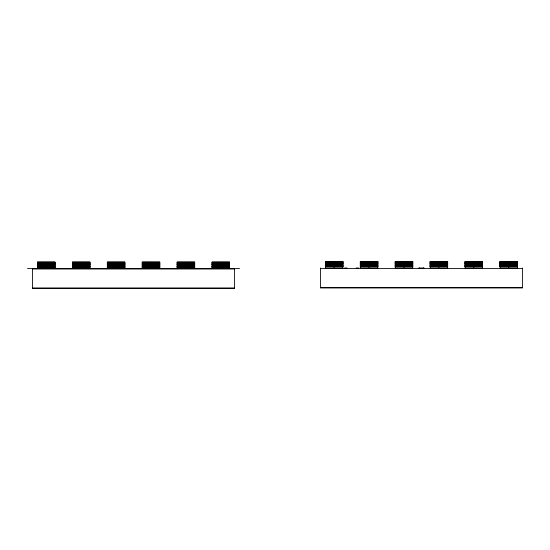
<?xml version="1.0" encoding="UTF-8"?>
<svg xmlns="http://www.w3.org/2000/svg" width="550" height="550" viewBox="0 0 550 550"><rect width="100%" height="100%" fill="white"/><g stroke="black" fill="none" stroke-linecap="round" stroke-linejoin="round"><path stroke-width="0.82" d="M59.173 268.496L58.135 268.496M70.675 268.496L69.823 268.496M423.933 268.001L418.969 268.001L419.451 268.001M325.401 261.656L342.863 261.656M360.326 261.656L377.795 261.656M395.257 261.656L412.72 261.656M430.189 261.656L447.652 261.656M465.114 261.656L482.584 261.656M500.046 261.656L517.509 261.656M325.401 261.766L342.863 261.766M360.326 261.766L377.795 261.766M395.257 261.766L412.72 261.766M430.189 261.766L447.652 261.766M465.114 261.766L482.584 261.766M500.046 261.766L517.509 261.766M325.401 261.965L342.863 261.965M360.326 261.965L377.795 261.965M395.257 261.965L412.72 261.965M430.189 261.965L447.652 261.965M465.114 261.965L482.584 261.965M500.046 261.965L517.509 261.965M37.483 262.157L54.945 262.157M72.407 262.157L89.877 262.157M107.339 262.157L124.802 262.157M142.271 262.157L159.734 262.157M177.196 262.157L194.666 262.157M212.128 262.157L229.591 262.157M325.401 262.192L342.863 262.192M360.326 262.192L377.795 262.192M395.257 262.192L412.72 262.192M430.189 262.192L447.652 262.192M465.114 262.192L482.584 262.192M500.046 262.192L517.509 262.192M325.401 262.261L342.863 262.261M360.326 262.261L377.795 262.261M395.257 262.261L412.72 262.261M430.189 262.261L447.652 262.261M465.114 262.261L482.584 262.261M500.046 262.261L517.509 262.261M37.483 262.467L54.945 262.467M72.407 262.467L89.877 262.467M107.339 262.467L124.802 262.467M142.271 262.467L159.734 262.467M177.196 262.467L194.666 262.467M212.128 262.467L229.591 262.467M325.401 262.439L342.863 262.439M360.326 262.439L377.795 262.439M395.257 262.439L412.72 262.439M430.189 262.439L447.652 262.439M465.114 262.439L482.584 262.439M500.046 262.439L517.509 262.439M37.483 262.762L54.945 262.687M72.407 262.762L89.877 262.687M107.339 262.687L124.802 262.762M142.271 262.687L159.734 262.762M177.196 262.762L194.666 262.687M212.128 262.687L229.591 262.762M325.401 262.714L342.863 262.714M360.326 262.714L377.795 262.714M395.257 262.714L412.72 262.714M430.189 262.714L447.652 262.714M465.114 262.714L482.584 262.714M500.046 262.714L517.509 262.714M37.483 262.941L54.945 262.941M72.407 262.941L89.877 262.941M107.339 262.941L124.802 262.941M142.271 262.941L159.734 262.941M177.196 262.941L194.666 262.941M212.128 262.941L229.591 262.941M325.401 262.962L342.863 263.003M360.326 262.962L377.795 263.003M395.257 262.962L412.72 263.003M430.189 263.003L447.652 262.962M465.114 263.003L482.584 262.962M500.046 262.962L517.509 263.003M37.483 263.209L54.945 263.209M72.407 263.209L89.877 263.209M107.339 263.209L124.802 263.209M142.271 263.209L159.734 263.209M177.196 263.209L194.666 263.209M212.128 263.209L229.591 263.209M325.401 263.312L342.863 263.312M360.326 263.312L377.795 263.312M395.257 263.312L412.72 263.312M430.189 263.312L447.652 263.312M465.114 263.312L482.584 263.312M500.046 263.312L517.509 263.312M325.401 263.361L342.863 263.361M360.326 263.361L377.795 263.361M395.257 263.361L412.72 263.361M430.189 263.361L447.652 263.361M465.114 263.361L482.584 263.361M500.046 263.361L517.509 263.361M325.401 263.643L342.863 263.643M360.326 263.643L377.795 263.643M395.257 263.643L412.72 263.643M430.189 263.643L447.652 263.643M465.114 263.643L482.584 263.643M500.046 263.643L517.509 263.643M325.401 263.78L342.863 263.78M360.326 263.78L377.795 263.78M395.257 263.78L412.72 263.78M430.189 263.78L447.652 263.78M465.114 263.78L482.584 263.78M500.046 263.78L517.509 263.78M37.483 263.814L54.945 263.863M72.407 263.814L89.877 263.863M107.339 263.863L124.802 263.814M142.271 263.814L159.734 263.863M177.196 263.814L194.666 263.863M212.128 263.863L229.591 263.814M325.401 263.986L342.863 263.986M360.326 263.986L377.795 263.986M395.257 263.986L412.72 263.986M430.189 263.986L447.652 263.986M465.114 263.986L482.584 263.986M500.046 263.986L517.509 263.986M37.483 264.144L54.945 264.144M72.407 264.144L89.877 264.144M107.339 264.144L124.802 264.144M142.271 264.144L159.734 264.144M177.196 264.144L194.666 264.144M212.128 264.144L229.591 264.144M325.401 264.22L342.863 264.22M360.326 264.22L377.795 264.22M395.257 264.22L412.72 264.22M430.189 264.22L447.652 264.22M465.114 264.22L482.584 264.22M500.046 264.22L517.509 264.22M37.483 264.282L54.945 264.282M72.407 264.282L89.877 264.282M107.339 264.282L124.802 264.282M142.271 264.282L159.734 264.282M177.196 264.282L194.666 264.282M212.128 264.282L229.591 264.282M325.401 264.351L342.863 264.351M360.326 264.351L377.795 264.351M395.257 264.351L412.72 264.351M430.189 264.351L447.652 264.351M465.114 264.351L482.584 264.351M500.046 264.351L517.509 264.351M37.483 264.488L54.945 264.488M72.407 264.488L89.877 264.488M107.339 264.488L124.802 264.488M142.271 264.488L159.734 264.488M177.196 264.488L194.666 264.488M212.128 264.488L229.591 264.488M37.483 264.715L54.945 264.715M72.407 264.715L89.877 264.715M107.339 264.715L124.802 264.715M142.271 264.715L159.734 264.715M177.196 264.715L194.666 264.715M212.128 264.715L229.591 264.715M325.401 264.722L342.863 264.674M360.326 264.674L377.795 264.722M395.257 264.722L412.72 264.674M430.189 264.722L447.652 264.674M465.114 264.674L482.584 264.722M500.046 264.674L517.509 264.722M37.483 264.853L54.945 264.853M72.407 264.853L89.877 264.853M107.339 264.853L124.802 264.853M142.271 264.853L159.734 264.853M177.196 264.853L194.666 264.853M212.128 264.853L229.591 264.853M325.401 265.389L342.863 265.389M360.326 265.389L377.795 265.389M395.257 265.389L412.72 265.389M430.189 265.389L447.652 265.389M465.114 265.389L482.584 265.389M500.046 265.389L517.509 265.389M325.401 265.506L342.863 265.506M360.326 265.506L377.795 265.506M395.257 265.506L412.72 265.506M430.189 265.506L447.652 265.506M465.114 265.506L482.584 265.506M500.046 265.506L517.509 265.506M325.401 265.616L342.863 265.609M360.326 265.609L377.795 265.616M395.257 265.609L412.72 265.616M430.189 265.616L447.652 265.609M465.114 265.616L482.584 265.609M500.046 265.616L517.509 265.609M325.401 265.843L342.863 265.843M360.326 265.843L377.795 265.843M395.257 265.843L412.72 265.843M430.189 265.843L447.652 265.843M465.114 265.843L482.584 265.843M500.046 265.843L517.509 265.843M37.483 266.001L54.945 266.001M72.407 266.001L89.877 266.001M107.339 266.001L124.802 266.001M142.271 266.001L159.734 266.001M177.196 266.001L194.666 266.001M212.128 266.001L229.591 266.001M325.401 266.076L342.863 266.076M360.326 266.076L377.795 266.076M395.257 266.076L412.72 266.076M430.189 266.076L447.652 266.076M465.114 266.076L482.584 266.076M500.046 266.076L517.509 266.076M37.483 266.104L54.945 266.118M72.407 266.118L89.877 266.104M107.339 266.104L124.802 266.118M142.271 266.104L159.734 266.104M177.196 266.118L194.666 266.104M212.128 266.104L229.591 266.118M325.401 266.296L342.863 266.296M360.326 266.296L377.795 266.296M395.257 266.296L412.72 266.296M430.189 266.296L447.652 266.296M465.114 266.296L482.584 266.296M500.046 266.296L517.509 266.296M37.483 266.344L54.945 266.344M72.407 266.344L89.877 266.344M107.339 266.344L124.802 266.344M142.271 266.344L159.734 266.344M177.196 266.344L194.666 266.344M212.128 266.344L229.591 266.344M325.401 266.489L342.863 266.489M360.326 266.489L377.795 266.489M395.257 266.489L412.72 266.489M430.189 266.489L447.652 266.489M465.114 266.489L482.584 266.489M500.046 266.489L517.509 266.489M37.483 266.578L54.945 266.578M72.407 266.578L89.877 266.578M107.339 266.578L124.802 266.578M142.271 266.578L159.734 266.578M177.196 266.578L194.666 266.578M212.128 266.578L229.591 266.578M325.401 266.633L342.863 266.633M360.326 266.633L377.795 266.633M395.257 266.633L412.72 266.633M430.189 266.633L447.652 266.633M465.114 266.633L482.584 266.633M500.046 266.633L517.509 266.633M325.401 266.722L342.863 266.75M360.326 266.75L377.795 266.75M395.257 266.75L412.72 266.75M430.189 266.722L447.652 266.75M465.114 266.75L482.584 266.722M500.046 266.75L517.509 266.75M37.483 266.798L54.945 266.798M72.407 266.798L89.877 266.798M107.339 266.798L124.802 266.798M142.271 266.798L159.734 266.798M177.196 266.798L194.666 266.798M212.128 266.798L229.591 266.798M37.483 266.984L54.945 266.984M72.407 266.984L89.877 266.984M107.339 266.984L124.802 266.984M142.271 266.984L159.734 266.984M177.196 266.984L194.666 266.984M212.128 266.984L229.591 266.984M37.483 267.128L54.945 267.128M72.407 267.128L89.877 267.128M107.339 267.128L124.802 267.128M142.271 267.128L159.734 267.128M177.196 267.128L194.666 267.128M212.128 267.128L229.591 267.128M37.483 267.218L54.945 267.218M72.407 267.218L89.877 267.218M107.339 267.218L124.802 267.218M142.271 267.218L159.734 267.218M177.196 267.218L194.666 267.218M212.128 267.218L229.591 267.218M37.483 267.252L54.945 267.252M72.407 267.252L89.877 267.252M107.339 267.252L124.802 267.252M142.271 267.252L159.734 267.252M177.196 267.252L194.666 267.252M212.128 267.252L229.591 267.252M344.671 268.001L347.043 268.001M356.173 268.001L358.545 268.001M423.486 268.001L423.837 268.001M56.829 268.496L57.743 268.496M68.331 268.496L69.245 268.496M131.175 268.496L132.777 268.496M135.919 268.496L134.317 268.496M27.5 268.496L239.573 268.496M320.409 268.496L522.5 268.496M32.491 268.998L234.582 268.998M320.409 287.457L522.5 287.457M32.491 287.959L234.582 287.959M508.743 265.437L508.743 267.293M473.811 265.437L473.818 267.293M438.886 265.437L438.886 267.293M403.954 265.437L403.954 267.293M369.022 265.437L369.029 267.293M334.097 265.437L334.097 267.293M220.825 265.932L220.825 267.795M185.893 265.932L185.9 267.795M150.968 265.932L150.968 267.795M116.036 265.932L116.036 267.795M81.104 265.932L81.111 267.795M46.179 265.932L46.179 267.795M522.5 268.001L522.5 287.959L320.409 287.959L320.409 268.001M234.582 268.496L234.582 288.461L32.491 288.461L32.491 268.496M229.591 268.496L229.591 262.041L212.128 262.041L212.128 268.496M194.666 268.496L194.666 262.041L177.196 262.041L177.196 268.496M159.734 268.496L159.734 262.041L142.271 262.041L142.271 268.496M124.802 268.496L124.802 262.041L107.339 262.041L107.339 268.496M89.877 268.496L89.877 262.041L72.407 262.041L72.407 268.496M54.945 268.496L54.945 262.041L37.483 262.041L37.483 268.496M342.863 261.539L325.401 261.539L325.401 268.001L342.863 268.001L342.863 261.539M377.795 261.539L360.326 261.539L360.326 268.001L377.795 268.001L377.795 261.539M412.72 261.539L395.257 261.539L395.257 268.001L412.72 268.001L412.72 261.539M447.652 261.539L430.189 261.539L430.189 268.001L447.652 268.001L447.652 261.539M482.584 261.539L465.114 261.539L465.114 268.001L482.584 268.001L482.584 261.539M517.509 261.539L500.046 261.539L500.046 268.001L517.509 268.001L517.509 261.539M54.945 263.457L37.483 263.457L54.945 263.505M89.877 263.457L72.407 263.457L89.877 263.505M124.802 263.457L107.339 263.457L124.802 263.505M159.734 263.457L142.271 263.457L159.734 263.505M194.666 263.457L177.196 263.457L194.666 263.505M229.591 263.457L212.128 263.457L229.591 263.505M54.945 265.169L37.483 265.169L54.945 265.224M89.877 265.169L72.407 265.169L89.877 265.224M124.802 265.169L107.339 265.169L124.802 265.224M159.734 265.169L142.271 265.169L159.734 265.224M194.666 265.169L177.196 265.169L194.666 265.224M229.591 265.169L212.128 265.169L229.591 265.224"/></g></svg>
